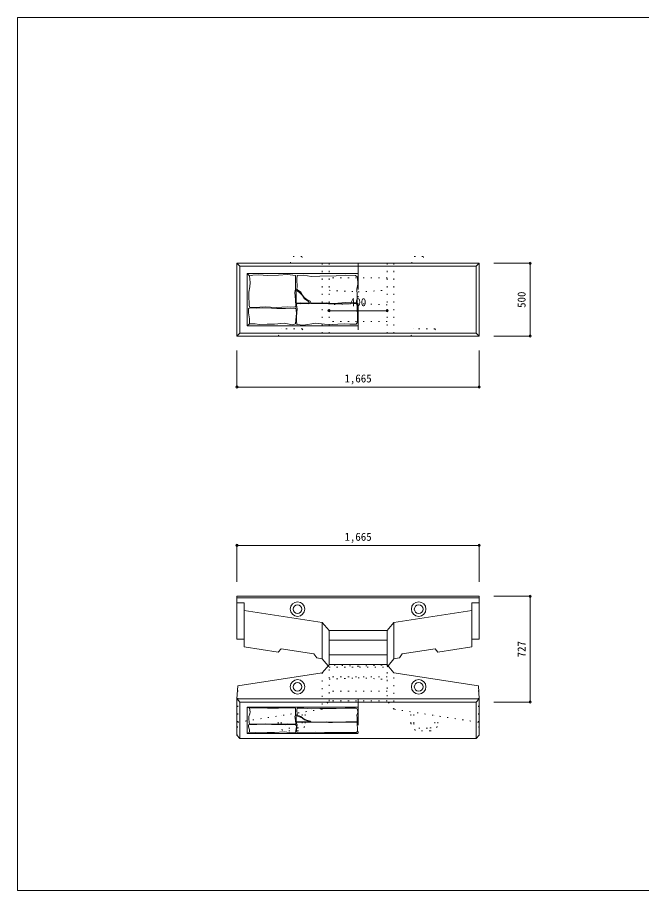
# Model space of a CAD drawing. Units: millimetres, scale not verified. Extents: x 165 to 8745, y 150 to 6150.
# Drawn here: x 165 to 4455, y 150 to 6150 of the extents above; entities that cross this region are included whole.
import ezdxf
from ezdxf.enums import TextEntityAlignment as Align

# ---------------------------------------------------------------- set-up
doc = ezdxf.new("R2010")
doc.units = ezdxf.units.MM
doc.header["$LTSCALE"] = 30
doc.header["$PDMODE"] = 32
doc.header["$PDSIZE"] = 15
doc.linetypes.add('DASHED_DOTTED', pattern=[9.25, 6, -1.5, 0.25, -1.5])
doc.linetypes.add('DOTTED', pattern=[1.75, 0.25, -1.5])
for name, color, linetype, lineweight in [('_0-0_', 7, 'Continuous', 18), ('_0-1_', 7, 'Continuous', 18), ('_0-2_', 4, 'Continuous', 9)]:
    doc.layers.add(name, color=color, linetype=linetype, lineweight=lineweight)
doc.styles.add('ＭＳ ゴシック', font='')
doc.styles.get('ＭＳ ゴシック').set_extended_font_data('MS Gothic')

msp = doc.modelspace()

# ---------------------------------------------------------------- linework, layer by layer
at = {"layer": '_0-0_'}
for p, q in [((8745, 6150), (165, 6150)), ((165, 6150), (165, 150)), ((165, 150), (8745, 150))]:
    msp.add_line(p, q, dxfattribs=at)
at = {"layer": '_0-1_', "linetype": 'DOTTED'}
for p, q in [((2040.09, 4460.32), (2060.09, 4507.32)), ((2120.09, 4507.32), (2060.09, 4507.32)), ((2120.09, 4507.32), (2140.09, 4460.32)), ((2873.09, 4460.32), (2893.09, 4507.32)), ((2953.09, 4507.32), (2893.09, 4507.32)), ((2953.09, 4507.32), (2973.09, 4460.32)), ((2259.99, 4460.32), (2259.99, 3960.32)), ((2306.59, 4460.32), (2306.59, 3960.32)), ((2706.59, 4460.32), (2706.59, 3960.32)), ((2753.19, 4460.32), (2753.19, 3960.32)), ((2706.59, 4360.32), (2306.59, 4360.32)), ((2306.59, 4274.83), (2506.59, 4264.83)), ((2506.59, 4264.83), (2706.59, 4274.83)), ((2506.59, 4184.83), (2306.59, 4174.83)), ((2706.59, 4174.83), (2506.59, 4184.83)), ((2706.59, 4060.32), (2306.59, 4060.32)), ((1958.09, 3960.32), (1978.09, 4010.32)), ((2123.09, 4010.32), (1978.09, 4010.32)), ((2123.09, 4010.32), (2143.09, 3960.32)), ((2870.09, 3960.32), (2890.09, 4010.32)), ((3035.09, 4010.32), (2890.09, 4010.32)), ((3035.09, 4010.32), (3055.09, 3960.32)), ((2300.36, 1694.68), (2306.59, 1687.21)), ((2306.59, 1452.15), (2306.59, 1702.15)), ((2306.59, 1686), (2706.59, 1686)), ((2706.59, 1702.15), (2706.59, 1452.15)), ((2706.59, 1687.21), (2712.81, 1694.68)), ((2259.99, 1646.25), (2259.99, 1396.25)), ((2753.19, 1396.25), (2753.19, 1646.25)), ((1679.09, 1306.8), (1679.09, 1556.8)), ((3334.09, 1306.8), (3334.09, 1556.8)), ((2259.99, 1396.25), (2306.59, 1452.15)), ((2706.59, 1453), (2306.59, 1453)), ((2753.19, 1396.25), (2706.59, 1452.15)), ((1679.09, 1306.8), (2259.99, 1396.25)), ((3334.09, 1306.8), (2753.19, 1396.25)), ((1958.09, 1300), (1958.09, 1349.76)), ((1978.09, 1300), (1978.09, 1352.84)), ((2123.09, 1300), (2123.09, 1375.17)), ((2143.09, 1300), (2143.09, 1378.25)), ((2870.09, 1300), (2870.09, 1378.25)), ((2890.09, 1300), (2890.09, 1375.17)), ((3035.09, 1300), (3035.09, 1352.84)), ((3055.09, 1300), (3055.09, 1349.76)), ((1674.09, 1217.36), (1679.09, 1306.8)), ((2090.09, 1267), (2011.09, 1267)), ((2923.09, 1267), (3002.09, 1267)), ((3339.09, 1217.36), (3334.09, 1306.8)), ((2090.09, 1247), (2011.09, 1247)), ((3002.09, 1247), (2923.09, 1247))]:
    msp.add_line(p, q, dxfattribs=at)
at = {"layer": '_0-1_'}
for p, q in [((1674.09, 4460.32), (3339.09, 4460.32)), ((1674.09, 4460.32), (1694.09, 4440.32)), ((1674.09, 3960.32), (1674.09, 4460.32)), ((1694.09, 3980.32), (1694.09, 4440.32)), ((3319.09, 4440.32), (1694.09, 4440.32)), ((3319.09, 4440.32), (3339.09, 4460.32)), ((3319.09, 4440.32), (3319.09, 3980.32)), ((3339.09, 3960.32), (3339.09, 4460.32)), ((1744.09, 4030.32), (1744.09, 4390.32)), ((1744.09, 4390.32), (1759.09, 4375.32)), ((2506.59, 4390.32), (1744.09, 4390.32)), ((1824.43, 4380.45), (1782.15, 4379.79)), ((1883.88, 4377.8), (1824.43, 4380.45)), ((2021.93, 4383.75), (1960.5, 4379.13)), ((2076.1, 4377.8), (2021.93, 4383.75)), ((1782.15, 4379.79), (1759.09, 4375.32)), ((1759.09, 4375.32), (1763.65, 4327.6)), ((1763.65, 4327.6), (1761.67, 4297.88)), ((1960.5, 4379.13), (1883.88, 4377.8)), ((2075.44, 4361.95), (2076.1, 4377.8)), ((2076.1, 4317.03), (2075.44, 4361.95)), ((2087.99, 4377.8), (2085.35, 4351.38)), ((2085.35, 4351.38), (2087.99, 4295.89)), ((2087.99, 4377.8), (2132.56, 4378.96)), ((2132.56, 4378.96), (2183.45, 4369.3)), ((2183.45, 4369.3), (2243.99, 4373.16)), ((2243.99, 4373.16), (2355.42, 4373.8)), ((2355.42, 4373.8), (2416.61, 4378.96)), ((2416.61, 4378.96), (2488.75, 4377.67)), ((2488.75, 4377.67), (2502.92, 4364.79)), ((2502.92, 4364.79), (2504.21, 4317.12)), ((2506.59, 4373.39), (2505.93, 4373.43)), ((2505.93, 4373.43), (2506.59, 4369.6)), ((1761.67, 4297.88), (1756.39, 4261.55)), ((1756.39, 4261.55), (1756.39, 4239.09)), ((2072.8, 4260.22), (2077.42, 4282.68)), ((2076.76, 4210.02), (2072.8, 4260.22)), ((2077.42, 4282.68), (2076.1, 4317.03)), ((2081.72, 4280.04), (2079.73, 4261.55)), ((2079.73, 4261.55), (2080.73, 4235.12)), ((2086.67, 4275.42), (2081.72, 4280.04)), ((2087.99, 4295.89), (2085.35, 4287.97)), ((2085.35, 4287.97), (2090.7, 4279.12)), ((2090.96, 4268.48), (2086.67, 4275.42)), ((2090.7, 4279.12), (2112.6, 4261.09)), ((2103.51, 4259.89), (2090.96, 4268.48)), ((2112.6, 4261.09), (2124.19, 4242.41)), ((2504.21, 4317.12), (2497.12, 4282.99)), ((2497.12, 4282.99), (2500.99, 4243.05)), ((1756.39, 4239.09), (1758.37, 4175.01)), ((2078.74, 4163.12), (2076.76, 4210.02)), ((2081.39, 4210.35), (2080.06, 4193.51)), ((2080.73, 4235.12), (2081.39, 4210.35)), ((2123.66, 4239.42), (2103.51, 4259.89)), ((2137.86, 4217.29), (2123.66, 4239.42)), ((2124.19, 4242.41), (2136.43, 4225.02)), ((2136.43, 4225.02), (2153.17, 4212.78)), ((2164.95, 4198.46), (2137.86, 4217.29)), ((2153.17, 4212.78), (2177.65, 4199.25)), ((2499.7, 4209.56), (2499.05, 4189.59)), ((2500.99, 4243.05), (2499.7, 4209.56)), ((1752.42, 4120.18), (1753.74, 4149.91)), ((1753.74, 4149.91), (1768.94, 4153.87)), ((1758.37, 4175.01), (1760.35, 4159.82)), ((1760.35, 4159.82), (1793.38, 4157.84)), ((1768.94, 4153.87), (1809.89, 4152.55)), ((1793.38, 4157.84), (1867.36, 4162.46)), ((1809.89, 4152.55), (1848.21, 4155.19)), ((1848.21, 4155.19), (1910.3, 4153.21)), ((1867.36, 4162.46), (1943.99, 4157.18)), ((1910.3, 4153.21), (1947.29, 4150.57)), ((1943.99, 4157.18), (2020.61, 4161.8)), ((1947.29, 4150.57), (2006.74, 4149.25)), ((2006.74, 4149.25), (2044.39, 4153.21)), ((2020.61, 4161.8), (2065.53, 4158.5)), ((2044.39, 4153.21), (2073.46, 4149.91)), ((2065.53, 4158.5), (2078.74, 4163.12)), ((2073.46, 4149.91), (2078.74, 4155.19)), ((2078.74, 4155.19), (2082.71, 4118.86)), ((2080.06, 4193.51), (2081.06, 4188.55)), ((2081.06, 4188.55), (2097.9, 4187.56)), ((2084.69, 4183.6), (2082.05, 4171.71)), ((2082.05, 4171.71), (2086.67, 4147.93)), ((2109.13, 4182.94), (2084.69, 4183.6)), ((2086.67, 4147.93), (2085.35, 4122.17)), ((2097.9, 4187.56), (2112.43, 4189.87)), ((2129.61, 4184.26), (2109.13, 4182.94)), ((2112.43, 4189.87), (2148.43, 4186.9)), ((2167.92, 4182.94), (2129.61, 4184.26)), ((2148.43, 4186.9), (2166.27, 4188.55)), ((2173.53, 4188.22), (2164.95, 4198.46)), ((2166.27, 4188.55), (2173.53, 4188.22)), ((2214.16, 4183.6), (2167.92, 4182.94)), ((2177.65, 4199.25), (2181.51, 4189.59)), ((2181.51, 4189.59), (2233.69, 4186.37)), ((2274.27, 4184.92), (2214.16, 4183.6)), ((2233.69, 4186.37), (2286.5, 4188.3)), ((2302.68, 4180.96), (2274.27, 4184.92)), ((2286.5, 4188.3), (2339.32, 4183.8)), ((2329.76, 4180.96), (2302.68, 4180.96)), ((2369.39, 4182.28), (2329.76, 4180.96)), ((2339.32, 4183.8), (2421.76, 4190.88)), ((2442.72, 4182.28), (2369.39, 4182.28)), ((2421.76, 4190.88), (2477.15, 4189.59)), ((2483.01, 4184.26), (2442.72, 4182.28)), ((2477.15, 4189.59), (2499.05, 4189.59)), ((2499.52, 4182.94), (2483.01, 4184.26)), ((2500.18, 4165.76), (2499.52, 4182.94)), ((2499.52, 4143.96), (2500.18, 4165.76)), ((2501.51, 4105.65), (2499.52, 4143.96)), ((1760.35, 4078.57), (1752.42, 4120.18)), ((2082.71, 4118.86), (2079.4, 4070.64)), ((2085.35, 4122.17), (2083.37, 4092.44)), ((2083.37, 4092.44), (2083.37, 4064.04)), ((2502.83, 4056.77), (2501.51, 4105.65)), ((1759.09, 4045.32), (1744.09, 4030.32)), ((1744.09, 4030.32), (2506.59, 4030.32)), ((1759.09, 4045.32), (1760.35, 4078.57)), ((1798, 4044.22), (1759.09, 4045.32)), ((1828.39, 4039.59), (1798, 4044.22)), ((1881.89, 4042.24), (1828.39, 4039.59)), ((1931.44, 4042.9), (1881.89, 4042.24)), ((1998.15, 4049.5), (1931.44, 4042.9)), ((2056.28, 4038.27), (1998.15, 4049.5)), ((2077.42, 4044.22), (2056.28, 4038.27)), ((2079.4, 4070.64), (2077.42, 4044.22)), ((2083.37, 4064.04), (2086.01, 4040.92)), ((2086.01, 4040.92), (2130.27, 4036.29)), ((2130.27, 4036.29), (2215.48, 4048.18)), ((2215.48, 4048.18), (2275.59, 4041.58)), ((2275.59, 4041.58), (2332.4, 4040.92)), ((2332.4, 4040.92), (2368.07, 4042.24)), ((2368.07, 4042.24), (2416.29, 4044.22)), ((2416.29, 4044.22), (2450.64, 4042.9)), ((2450.64, 4042.9), (2493.58, 4041.58)), ((2493.58, 4041.58), (2502.83, 4056.77)), ((1674.09, 3960.32), (1694.09, 3980.32)), ((1674.09, 3960.32), (3339.09, 3960.32)), ((1694.09, 3980.32), (3319.09, 3980.32)), ((3319.09, 3980.32), (3339.09, 3960.32)), ((1674.09, 2172), (3339.09, 2172)), ((1674.09, 2172), (1674.09, 1877.28)), ((3339.09, 2162), (1674.09, 2162)), ((3339.09, 2172), (3339.09, 1877.28)), ((1724.09, 2127.28), (1674.09, 2127.28)), ((1724.09, 2127.28), (1724.09, 1824.92)), ((3339.09, 2127.28), (3289.09, 2127.28)), ((3289.09, 2127.28), (3289.09, 1824.92)), ((2259.99, 1993.11), (1724.09, 2074.92)), ((2753.19, 1993.11), (3289.09, 2074.92)), ((2259.99, 1743.11), (2259.99, 1993.11)), ((2306.59, 1937.21), (2259.99, 1993.11)), ((2753.19, 1993.11), (2706.59, 1937.21)), ((2753.19, 1743.11), (2753.19, 1993.11)), ((2306.59, 1937.21), (2306.59, 1702.15)), ((2706.59, 1936), (2306.59, 1936)), ((2706.59, 1937.21), (2706.59, 1702.15)), ((1724.09, 1877.28), (1674.09, 1877.28)), ((3339.09, 1877.28), (3289.09, 1877.28)), ((1957.59, 1789.28), (1724.09, 1824.92)), ((1957.59, 1789.28), (1977.59, 1811.23)), ((2202.59, 1776.88), (1977.59, 1811.23)), ((2810.59, 1776.88), (3035.59, 1811.23)), ((3035.59, 1811.23), (3055.59, 1789.28)), ((3055.59, 1789.28), (3289.09, 1824.92)), ((2202.59, 1776.88), (2222.59, 1748.82)), ((2259.99, 1743.11), (2222.59, 1748.82)), ((2300.36, 1694.68), (2259.99, 1743.11)), ((2753.19, 1743.11), (2712.81, 1694.68)), ((2753.19, 1743.11), (2790.59, 1748.82)), ((2790.59, 1748.82), (2810.59, 1776.88)), ((2259.99, 1646.25), (2306.59, 1702.15)), ((2706.59, 1703), (2306.59, 1703)), ((2753.19, 1646.25), (2706.59, 1702.15)), ((2259.99, 1646.25), (1679.09, 1556.8)), ((3334.09, 1556.8), (2753.19, 1646.25)), ((1674.09, 1467.36), (1679.09, 1556.8)), ((3339.09, 1467.36), (3334.09, 1556.8)), ((3339.09, 1467.36), (1674.09, 1467.36)), ((1674.09, 1467.36), (1674.09, 1217.36)), ((1694.09, 1445), (1674.19, 1467.36)), ((3319.09, 1445), (1694.09, 1445)), ((1694.09, 1445), (1694.09, 1195)), ((3319.09, 1445), (3339.09, 1467.36)), ((3319.09, 1445), (3319.09, 1195)), ((3339.09, 1467.36), (3339.09, 1217.36)), ((1744.09, 1230), (1744.09, 1410)), ((1744.09, 1410), (1759.09, 1402.5)), ((2506.59, 1410), (1744.09, 1410)), ((1782.15, 1404.73), (1759.09, 1402.5)), ((1759.09, 1402.5), (1763.65, 1378.64)), ((1824.43, 1405.06), (1782.15, 1404.73)), ((1883.88, 1403.74), (1824.43, 1405.06)), ((1960.5, 1404.4), (1883.88, 1403.74)), ((2021.93, 1406.71), (1960.5, 1404.4)), ((2076.1, 1403.74), (2021.93, 1406.71)), ((2075.44, 1395.81), (2076.1, 1403.74)), ((2076.1, 1373.35), (2075.44, 1395.81)), ((2087.99, 1403.74), (2085.35, 1390.53)), ((2085.35, 1390.53), (2087.99, 1362.78)), ((2087.99, 1403.74), (2132.56, 1404.32)), ((2132.56, 1404.32), (2183.45, 1399.49)), ((2183.45, 1399.49), (2243.99, 1401.42)), ((2243.99, 1401.42), (2355.42, 1401.74)), ((2355.42, 1401.74), (2416.61, 1404.32)), ((2416.61, 1404.32), (2488.75, 1403.67)), ((2488.75, 1403.67), (2502.92, 1397.23)), ((2502.92, 1397.23), (2504.21, 1373.4)), ((2505.93, 1401.55), (2506.59, 1399.64)), ((2506.59, 1401.53), (2505.93, 1401.55)), ((1761.67, 1363.78), (1756.39, 1345.61)), ((1756.39, 1345.61), (1756.39, 1334.38)), ((1756.39, 1334.38), (1758.37, 1302.34)), ((1763.65, 1378.64), (1761.67, 1363.78)), ((2072.8, 1344.95), (2077.42, 1356.18)), ((2076.76, 1319.85), (2072.8, 1344.95)), ((2077.42, 1356.18), (2076.1, 1373.35)), ((2081.72, 1354.86), (2079.73, 1345.61)), ((2079.73, 1345.61), (2080.73, 1332.4)), ((2081.39, 1320.01), (2080.06, 1311.59)), ((2080.73, 1332.4), (2081.39, 1320.01)), ((2086.67, 1352.55), (2081.72, 1354.86)), ((2087.99, 1362.78), (2085.35, 1358.82)), ((2085.35, 1358.82), (2090.7, 1354.4)), ((2090.96, 1349.08), (2086.67, 1352.55)), ((2090.7, 1354.4), (2112.6, 1345.38)), ((2103.51, 1344.78), (2090.96, 1349.08)), ((2123.66, 1334.55), (2103.51, 1344.78)), ((2112.6, 1345.38), (2124.19, 1336.04)), ((2137.86, 1323.48), (2123.66, 1334.55)), ((2124.19, 1336.04), (2136.43, 1327.35)), ((2136.43, 1327.35), (2153.17, 1321.23)), ((2164.95, 1314.07), (2137.86, 1323.48)), ((2153.17, 1321.23), (2177.65, 1314.46)), ((2504.21, 1373.4), (2497.12, 1356.33)), ((2497.12, 1356.33), (2500.99, 1336.36)), ((2500.99, 1336.36), (2499.7, 1319.62)), ((1752.42, 1274.93), (1753.74, 1289.79)), ((1760.35, 1254.12), (1752.42, 1274.93)), ((1753.74, 1289.79), (1768.94, 1291.77)), ((1758.37, 1302.34), (1760.35, 1294.75)), ((1760.35, 1294.75), (1793.38, 1293.76)), ((1768.94, 1291.77), (1809.89, 1291.11)), ((1793.38, 1293.76), (1867.36, 1296.07)), ((1809.89, 1291.11), (1848.21, 1292.43)), ((1848.21, 1292.43), (1910.3, 1291.44)), ((1867.36, 1296.07), (1943.99, 1293.43)), ((1910.3, 1291.44), (1947.29, 1290.12)), ((1943.99, 1293.43), (2020.61, 1295.74)), ((1947.29, 1290.12), (2006.74, 1289.46)), ((2006.74, 1289.46), (2044.39, 1291.44)), ((2020.61, 1295.74), (2065.53, 1294.09)), ((2044.39, 1291.44), (2073.46, 1289.79)), ((2065.53, 1294.09), (2078.74, 1296.4)), ((2073.46, 1289.79), (2078.74, 1292.43)), ((2078.74, 1296.4), (2076.76, 1319.85)), ((2078.74, 1292.43), (2082.71, 1274.27)), ((2082.71, 1274.27), (2079.4, 1250.16)), ((2080.06, 1311.59), (2081.06, 1309.11)), ((2081.06, 1309.11), (2097.9, 1308.62)), ((2084.69, 1306.64), (2082.05, 1300.69)), ((2082.05, 1300.69), (2086.67, 1288.8)), ((2085.35, 1275.92), (2083.37, 1261.06)), ((2083.37, 1261.06), (2083.37, 1246.86)), ((2109.13, 1306.31), (2084.69, 1306.64)), ((2086.67, 1288.8), (2085.35, 1275.92)), ((2097.9, 1308.62), (2112.43, 1309.77)), ((2129.61, 1306.97), (2109.13, 1306.31)), ((2112.43, 1309.77), (2148.43, 1308.29)), ((2167.92, 1306.31), (2129.61, 1306.97)), ((2148.43, 1308.29), (2166.27, 1309.11)), ((2173.53, 1308.95), (2164.95, 1314.07)), ((2166.27, 1309.11), (2173.53, 1308.95)), ((2214.16, 1306.64), (2167.92, 1306.31)), ((2177.65, 1314.46), (2181.51, 1309.63)), ((2181.51, 1309.63), (2233.69, 1308.02)), ((2274.27, 1307.3), (2214.16, 1306.64)), ((2233.69, 1308.02), (2286.5, 1308.99)), ((2302.68, 1305.32), (2274.27, 1307.3)), ((2286.5, 1308.99), (2339.32, 1306.74)), ((2329.76, 1305.32), (2302.68, 1305.32)), ((2369.39, 1305.98), (2329.76, 1305.32)), ((2339.32, 1306.74), (2421.76, 1310.28)), ((2442.72, 1305.98), (2369.39, 1305.98)), ((2421.76, 1310.28), (2477.15, 1309.63)), ((2483.01, 1306.97), (2442.72, 1305.98)), ((2477.15, 1309.63), (2499.05, 1309.63)), ((2499.52, 1306.31), (2483.01, 1306.97)), ((2499.7, 1319.62), (2499.05, 1309.63)), ((2500.18, 1297.72), (2499.52, 1306.31)), ((2499.52, 1286.82), (2500.18, 1297.72)), ((2501.51, 1267.66), (2499.52, 1286.82)), ((2502.83, 1243.22), (2501.51, 1267.66)), ((1674.09, 1217.36), (1694.09, 1195)), ((1759.09, 1237.5), (1744.09, 1230)), ((1744.09, 1230), (2506.59, 1230)), ((1759.09, 1237.5), (1760.35, 1254.12)), ((1798, 1236.95), (1759.09, 1237.5)), ((1828.39, 1234.64), (1798, 1236.95)), ((1881.89, 1235.96), (1828.39, 1234.64)), ((1931.44, 1236.29), (1881.89, 1235.96)), ((1998.15, 1239.59), (1931.44, 1236.29)), ((2056.28, 1233.97), (1998.15, 1239.59)), ((2077.42, 1236.95), (2056.28, 1233.97)), ((2079.4, 1250.16), (2077.42, 1236.95)), ((2083.37, 1246.86), (2086.01, 1235.3)), ((2086.01, 1235.3), (2130.27, 1232.98)), ((2130.27, 1232.98), (2215.48, 1238.93)), ((2215.48, 1238.93), (2275.59, 1235.63)), ((2275.59, 1235.63), (2332.4, 1235.3)), ((2332.4, 1235.3), (2368.07, 1235.96)), ((2368.07, 1235.96), (2416.29, 1236.95)), ((2416.29, 1236.95), (2450.64, 1236.29)), ((2450.64, 1236.29), (2493.58, 1235.63)), ((2493.58, 1235.63), (2502.83, 1243.22)), ((3319.09, 1195), (3339.09, 1217.36)), ((3319.09, 1195), (1694.09, 1195))]:
    msp.add_line(p, q, dxfattribs=at)
at = {"layer": '_0-1_', "linetype": 'DASHED_DOTTED'}
for p, q in [((2506.59, 4460.32), (2506.59, 3960.32)), ((2506.59, 1467.36), (2506.59, 1195))]:
    msp.add_line(p, q, dxfattribs=at)
at = {"layer": '_0-1_'}
for centre, radius in [((2090.09, 2084), 50), ((2090.09, 2084), 30), ((2923.09, 2084), 50), ((2923.09, 2084), 30), ((2090.09, 1550), 50), ((2090.09, 1550), 30), ((2923.09, 1550), 50), ((2923.09, 1550), 30)]:
    msp.add_circle(centre, radius, dxfattribs=at)
at = {"layer": '_0-1_', "linetype": 'DOTTED'}
for centre, radius, start, end in [((2011.09, 1300), 53, 180, 270), ((2011.09, 1300), 33, 180, 270), ((2090.09, 1300), 53, 270, 0), ((2090.09, 1300), 33, 270, 0), ((2923.09, 1300), 53, 180, 270), ((2923.09, 1300), 33, 180, 270), ((3002.09, 1300), 53, 270, 0), ((3002.09, 1300), 33, 270, 0)]:
    msp.add_arc(centre, radius, start, end, dxfattribs=at)
at = {"layer": '_0-2_'}
for p, q in [((3689.09, 4460.32), (3439.09, 4460.32)), ((3689.09, 3960.32), (3689.09, 4460.32)), ((2306.59, 4134.39), (2706.59, 4134.39)), ((3689.09, 3960.32), (3439.09, 3960.32)), ((1674.09, 3610.32), (1674.09, 3860.32)), ((3339.09, 3610.32), (3339.09, 3860.32)), ((1674.09, 3610.32), (3339.09, 3610.32)), ((3339.09, 2522), (1674.09, 2522)), ((1674.09, 2522), (1674.09, 2272)), ((3339.09, 2522), (3339.09, 2272)), ((3689.09, 2172), (3439.09, 2172)), ((3689.09, 2172), (3689.09, 1445)), ((3689.09, 1445), (3439.09, 1445))]:
    msp.add_line(p, q, dxfattribs=at)
at = {"layer": '_0-2_', "color": 7, "lineweight": 18}
for p, q in [((2706.59, 1869.5), (2306.59, 1869.5)), ((2706.59, 1769.5), (2306.59, 1769.5))]:
    msp.add_line(p, q, dxfattribs=at)
at = {"layer": '_0-2_', "color": 7, "linetype": 'DOTTED', "lineweight": 18}
for p, q in [((2506.59, 1691.48), (2306.59, 1701.48)), ((2506.59, 1691.48), (2706.59, 1701.48)), ((2706.59, 1619.5), (2306.59, 1619.5)), ((2306.59, 1601.48), (2506.59, 1611.48)), ((2506.59, 1611.48), (2706.59, 1601.48)), ((2706.59, 1519.5), (2306.59, 1519.5))]:
    msp.add_line(p, q, dxfattribs=at)
at = {"layer": '_0-2_'}
for p in [(3689.09, 4460.32), (2306.59, 4134.39), (2706.59, 4134.39), (3689.09, 3960.32), (1674.09, 3610.32), (3339.09, 3610.32), (1674.09, 2522), (3339.09, 2522), (3689.09, 2172), (3689.09, 1445)]:
    msp.add_point(p, dxfattribs=at)

# ---------------------------------------------------------------- texts
at = {"layer": '_0-2_', "style": 'ＭＳ ゴシック'}
for s, p in [('500', (3674.09, 4154.07)), ('727', (3674.09, 1752.25))]:
    msp.add_text(s, height=54.99, rotation=90, dxfattribs=at).set_placement(p, align=Align.BOTTOM_LEFT)
for s, p in [('400', (2450.34, 4149.39)), ('1,665', (2412.84, 3625.32)), ('1,665', (2412.84, 2537))]:
    msp.add_text(s, height=54.99, dxfattribs=at).set_placement(p, align=Align.BOTTOM_LEFT)

doc.saveas('drawing.dxf')
